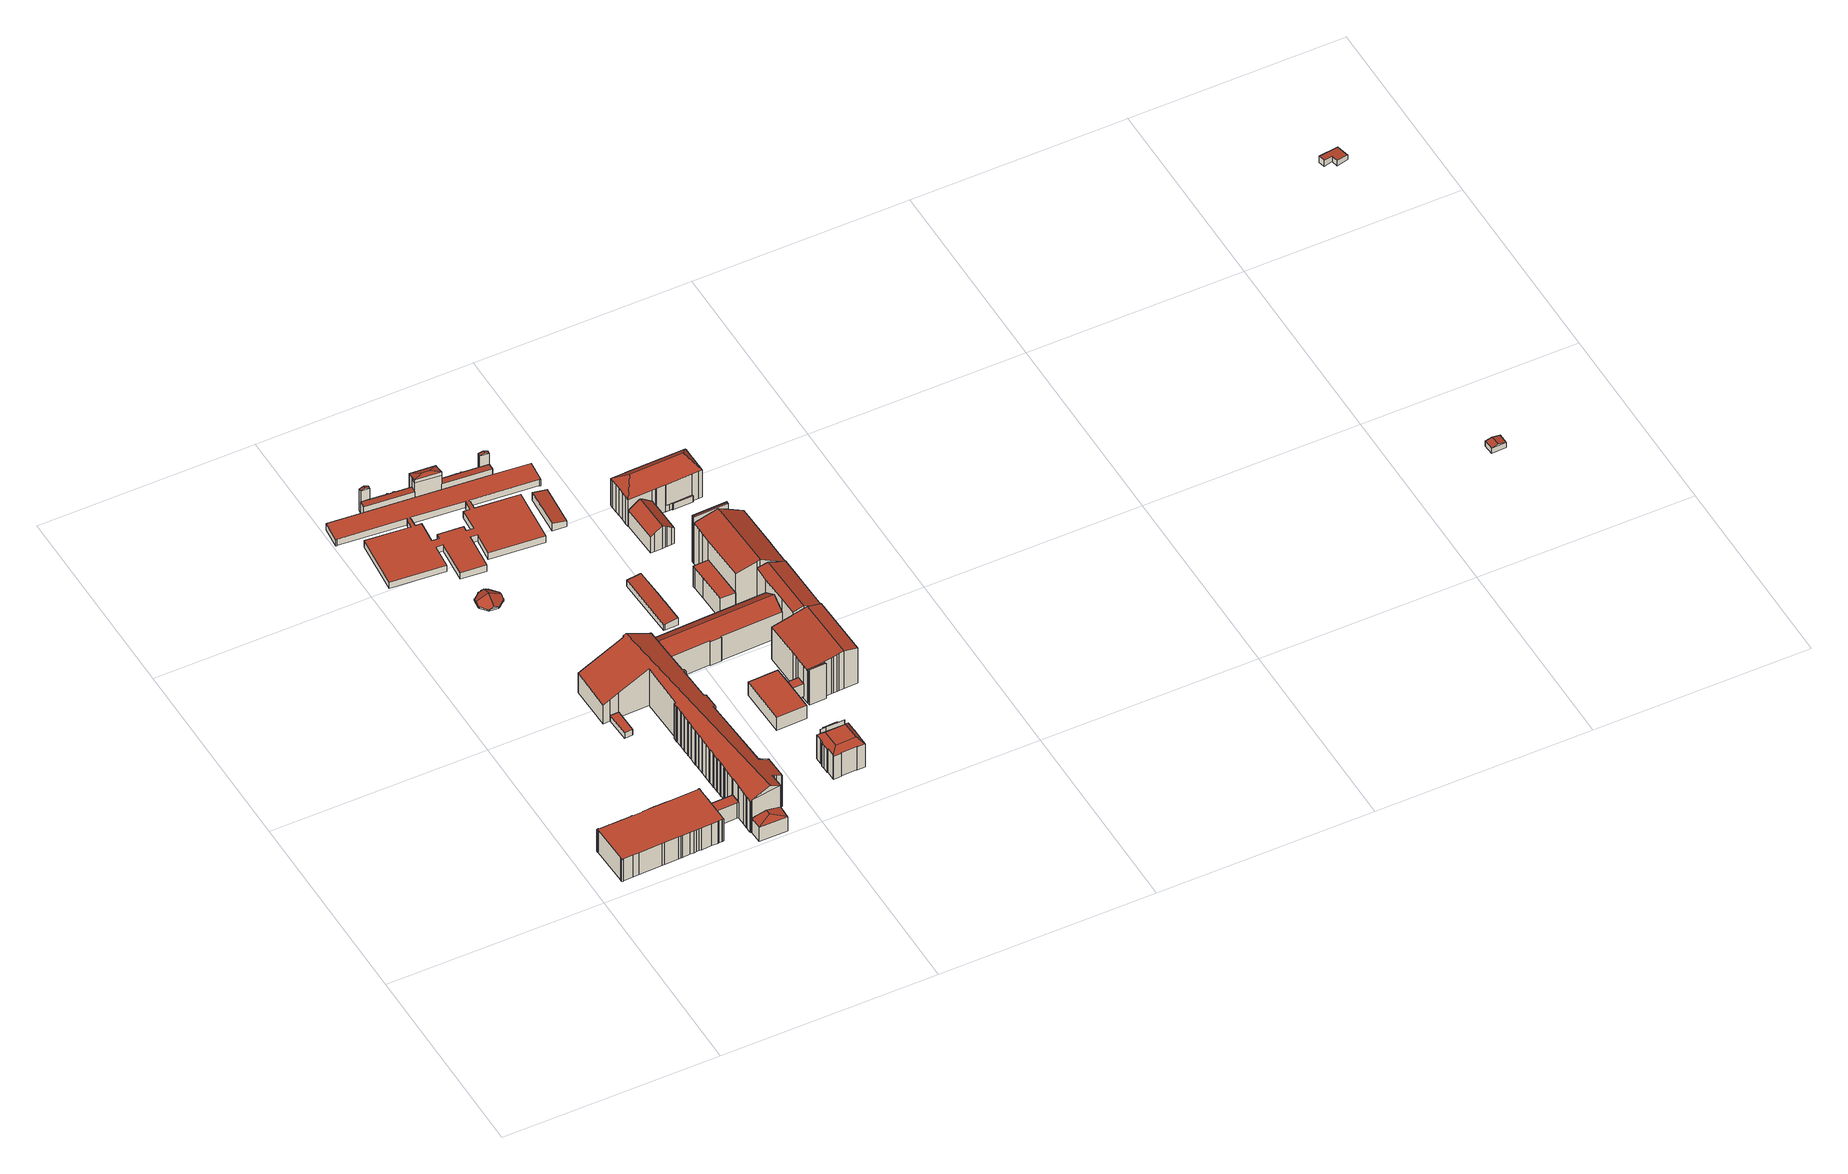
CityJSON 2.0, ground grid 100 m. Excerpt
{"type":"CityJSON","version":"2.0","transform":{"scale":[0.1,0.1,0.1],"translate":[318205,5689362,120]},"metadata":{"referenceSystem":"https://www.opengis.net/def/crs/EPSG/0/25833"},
"CityObjects":{
"building1":{"type":"Building","attributes":{"name":"Universität Leipzig","Dachtyp_tdc":"tdcPolyFlatRoof","Gemeindeschluessel":14713000,"Dachneigung":0,"QualitaetDacherkennung":76,"Geometrietyp2DReferenz":"3000","function":"31001_3023","roofType":"1000","measuredHeight":12.4},"geometry":[{"type":"MultiSurface","lod":"2","boundaries":[[[0,1,2,3]],[[1,4,5,2]],[[4,6,7,5]],[[6,8,9,7]],[[8,10,11,9]],[[10,12,13,11]],[[12,14,15,13]],[[14,16,17,15]],[[16,18,19,17]],[[18,20,21,19]],[[20,22,23,21]],[[22,24,25,23]],[[24,26,27,25]],[[26,28,29,27]],[[28,30,31,29]],[[30,32,33,31]],[[32,34,35,33]],[[34,36,37,35]],[[36,38,39,37]],[[38,40,41,39]],[[40,42,43,41]],[[42,44,45,43]],[[44,46,47,45]],[[46,48,49,47]],[[48,50,51,49]],[[50,52,53,51]],[[50,48,46,44,42,40,38,36,34,32,30,28,26,24,22,20,18,16,14,12,10,8,6,4,1,0,54,55,56,57,58,59,60,61,62,63,64,65,66,67,68,69,70,71,72,73,74,75,76,77,78,79,80,81,82,83,84,85,86,87,88,89,90,52]],[[53,91,92,93,94,95,96,97,98,99,100,101,102,103,104,105,106,107,108,109,110,111,112,113,114,115,116,117,118,119,120,121,122,123,124,125,126,127,3,2,5,7,9,11,13,15,17,19,21,23,25,27,29,31,33,35,37,39,41,43,45,47,49,51]],[[52,90,91,53]],[[90,89,92,91]],[[89,88,93,92]],[[88,87,94,93]],[[87,86,95,94]],[[86,85,96,95]],[[85,84,97,96]],[[84,83,98,97]],[[83,82,99,98]],[[82,81,100,99]],[[81,80,101,100]],[[80,79,102,101]],[[79,78,103,102]],[[78,77,104,103]],[[77,76,105,104]],[[76,75,106,105]],[[75,74,107,106]],[[74,73,108,107]],[[73,72,109,108]],[[72,71,110,109]],[[71,70,111,110]],[[70,69,112,111]],[[69,68,113,112]],[[68,67,114,113]],[[67,66,115,114]],[[66,65,116,115]],[[65,64,117,116]],[[64,63,118,117]],[[63,62,119,118]],[[62,61,120,119]],[[61,60,121,120]],[[60,59,122,121]],[[59,58,123,122]],[[58,57,124,123]],[[57,56,125,124]],[[56,55,126,125]],[[55,54,127,126]],[[54,0,3,127]]],"semantics":{"surfaces":[{"type":"WallSurface"},{"type":"RoofSurface"},{"type":"GroundSurface"}],"values":[0,0,0,0,0,0,0,0,0,0,0,0,0,0,0,0,0,0,0,0,0,0,0,0,0,0,1,2,0,0,0,0,0,0,0,0,0,0,0,0,0,0,0,0,0,0,0,0,0,0,0,0,0,0,0,0,0,0,0,0,0,0,0,0,0,0]}}]},
"building2":{"type":"Building","attributes":{"name":"Universität Leipzig","Dachtyp_tdc":"tdcPolyFlatRoof","Gemeindeschluessel":14713000,"Dachneigung":0,"QualitaetDacherkennung":66,"Geometrietyp2DReferenz":"3000","function":"31001_3023","roofType":"1000","measuredHeight":8.7},"geometry":[{"type":"MultiSurface","lod":"2","boundaries":[[[128,129,130,118]],[[129,131,132,130]],[[131,133,134,132]],[[133,135,136,134]],[[135,137,138,136]],[[137,139,140,138]],[[139,141,142,140]],[[141,143,144,142]],[[143,145,121,144]],[[145,146,120,121]],[[146,147,119,120]],[[147,128,118,119]],[[147,146,145,143,141,139,137,135,133,131,129,128]],[[118,130,132,134,136,138,140,142,144,121,120,119]]],"semantics":{"surfaces":[{"type":"WallSurface"},{"type":"RoofSurface"},{"type":"GroundSurface"}],"values":[0,0,0,0,0,0,0,0,0,0,0,0,1,2]}}]},
"building3":{"type":"Building","attributes":{"name":"Universität Leipzig","Dachtyp_tdc":"tdcPolyFlatRoof","Gemeindeschluessel":14713000,"Dachneigung":0,"QualitaetDacherkennung":92,"Geometrietyp2DReferenz":"3000","function":"31001_3023","roofType":"1000","measuredHeight":3.21},"geometry":[{"type":"MultiSurface","lod":"2","boundaries":[[[148,149,150,151]],[[149,152,153,150]],[[152,154,155,153]],[[154,148,151,155]],[[154,152,149,148]],[[151,150,153,155]]],"semantics":{"surfaces":[{"type":"WallSurface"},{"type":"RoofSurface"},{"type":"GroundSurface"}],"values":[0,0,0,0,1,2]}}]},
"building4":{"type":"Building","attributes":{"name":"Universität Leipzig","Dachtyp_tdc":"tdcFreeFormRoof","Gemeindeschluessel":14713000,"Dachneigung":11.07,"QualitaetDacherkennung":24,"Geometrietyp2DReferenz":"3000","function":"31001_3023","roofType":"5000","measuredHeight":9.26},"geometry":[{"type":"MultiSurface","lod":"2","boundaries":[[[156,157,158,159]],[[157,160,161,158]],[[160,162,163,161]],[[162,164,165,163]],[[164,156,159,165]],[[156,166,167,168]],[[167,166,164,169]],[[168,167,169,162,160,157]],[[157,156,168]],[[164,162,169]],[[156,164,166]],[[159,158,161,163,165]]],"semantics":{"surfaces":[{"type":"WallSurface"},{"type":"RoofSurface"},{"type":"GroundSurface"}],"values":[0,0,0,0,0,1,1,1,0,0,0,2]}}]},
"building5":{"type":"Building","attributes":{"name":"Universität Leipzig","Dachtyp_tdc":"tdcFreeFormRoof","Gemeindeschluessel":14713000,"Dachneigung":25.87,"QualitaetDacherkennung":12,"Geometrietyp2DReferenz":"3000","function":"31001_3023","roofType":"5000","measuredHeight":22.13},"geometry":[{"type":"MultiSurface","lod":"2","boundaries":[[[170,171,172,173]],[[171,174,175,172]],[[174,176,177,175]],[[176,178,179,177]],[[178,180,181,179]],[[180,182,183,181]],[[182,184,185,183]],[[184,186,187,185]],[[186,188,189,187]],[[188,190,191,189]],[[190,192,193,191]],[[192,194,195,193]],[[194,196,197,195]],[[196,198,199,197]],[[198,200,201,199]],[[200,202,203,201]],[[202,204,205,203]],[[204,206,207,205]],[[206,208,209,207]],[[208,210,211,209]],[[210,212,213,211]],[[212,214,215,213]],[[214,216,217,215]],[[216,218,219,217]],[[218,220,221,219]],[[220,222,223,221]],[[222,224,225,223]],[[224,226,227,225]],[[226,228,229,227]],[[228,230,231,229]],[[230,232,233,231]],[[232,234,235,233]],[[234,236,237,235]],[[236,238,239,237]],[[238,240,241,239]],[[240,242,243,241]],[[242,244,245,243]],[[244,246,247,245]],[[246,248,249,247]],[[248,250,251,249]],[[250,252,253,251]],[[252,254,255,253]],[[254,256,257,255]],[[256,258,259,257]],[[258,260,261,259]],[[260,262,263,261]],[[262,264,265,263]],[[264,266,267,265]],[[266,268,269,267]],[[268,270,271,269]],[[270,272,273,271]],[[272,274,275,273]],[[274,276,277,275]],[[276,278,153,277]],[[278,279,150,153]],[[279,280,281,150]],[[280,282,283,281]],[[282,284,285,283]],[[284,286,287,285]],[[286,288,289,287]],[[288,290,291,289]],[[290,292,293,291]],[[292,294,295,293]],[[294,296,297,295]],[[296,298,299,297]],[[298,300,301,299]],[[300,302,303,301]],[[302,304,305,303]],[[304,306,307,305]],[[306,308,309,307]],[[308,310,311,309]],[[310,312,313,311]],[[312,314,315,313]],[[314,316,317,315]],[[316,318,319,317]],[[318,320,321,319]],[[320,322,323,321]],[[322,324,325,323]],[[324,326,327,325]],[[326,328,329,327]],[[328,330,331,329]],[[330,332,333,331]],[[332,334,335,333]],[[334,336,337,335]],[[336,338,339,337]],[[338,340,341,339]],[[340,342,343,341]],[[342,344,345,343]],[[344,346,347,345]],[[346,348,349,347]],[[348,350,351,349]],[[350,352,353,351]],[[352,354,355,353]],[[354,170,173,355]],[[326,324,322,320,318,316,314,312,310,308,306,304,302,300,298,296,294,292,290,288,356,357,348,346,344,342,340,338,336,334,332,330,328]],[[170,354,352,350,357,356,286,284,282,280,279,278,276,274,272,270,268,266,264,262,260,258,256,254,252,250,248,246,244,242,240,238,236,234,232,230,228,226,224,222,220,218,216,214,212,210,208,206,204,202,200,198,196,194,192,190,188,186,184,182,180,178,176,174,171]],[[288,286,356]],[[350,348,357]],[[173,172,175,177,179,181,183,185,187,189,191,193,195,197,199,201,203,205,207,209,211,213,215,217,219,221,223,225,227,229,231,233,235,237,239,241,243,245,247,249,251,253,255,257,259,261,263,265,267,269,271,273,275,277,153,150,281,283,285,287,289,291,293,295,297,299,301,303,305,307,309,311,313,315,317,319,321,323,325,327,329,331,333,335,337,339,341,343,345,347,349,351,353,355]]],"semantics":{"surfaces":[{"type":"WallSurface"},{"type":"RoofSurface"},{"type":"GroundSurface"}],"values":[0,0,0,0,0,0,0,0,0,0,0,0,0,0,0,0,0,0,0,0,0,0,0,0,0,0,0,0,0,0,0,0,0,0,0,0,0,0,0,0,0,0,0,0,0,0,0,0,0,0,0,0,0,0,0,0,0,0,0,0,0,0,0,0,0,0,0,0,0,0,0,0,0,0,0,0,0,0,0,0,0,0,0,0,0,0,0,0,0,0,0,0,0,0,1,1,0,0,2]}}]},
"building6":{"type":"Building","attributes":{"Dachtyp_tdc":"tdcFreeFormRoof","Gemeindeschluessel":14713000,"Dachneigung":34.67,"QualitaetDacherkennung":31,"Geometrietyp2DReferenz":"3000","function":"31001_9998","roofType":"5000","measuredHeight":4.37},"geometry":[{"type":"MultiSurface","lod":"2","boundaries":[[[358,359,360,361]],[[359,362,363,360]],[[362,364,365,363]],[[364,366,367,365]],[[366,368,369,367]],[[368,370,371,369]],[[370,372,373,371]],[[372,374,375,373]],[[374,376,377,375]],[[376,378,379,377]],[[378,380,381,379]],[[380,382,383,381]],[[382,384,385,383]],[[384,386,387,385]],[[386,388,389,387]],[[388,390,391,389]],[[390,392,393,391]],[[392,394,395,393]],[[394,396,397,395]],[[396,398,399,397]],[[398,400,401,399]],[[400,402,403,401]],[[402,404,405,403]],[[404,406,407,405]],[[406,408,409,407]],[[408,410,411,409]],[[410,412,413,411]],[[412,414,415,413]],[[414,416,417,415]],[[416,418,419,417]],[[418,420,421,419]],[[420,422,423,421]],[[422,424,425,423]],[[424,426,427,425]],[[426,428,429,427]],[[428,430,431,429]],[[430,432,433,431]],[[432,434,435,433]],[[434,436,437,435]],[[436,358,361,437]],[[430,428,426,424,422,438,439,440,436,434,432]],[[368,366,364,362,359,358,440,439,441,372,370]],[[439,442,396,394,392,390,388,386,384,382,380,378,376,374,441]],[[420,418,416,414,412,410,408,406,404,402,400,398,442,439,438]],[[374,372,441]],[[398,396,442]],[[422,420,438]],[[358,436,440]],[[361,360,363,365,367,369,371,373,375,377,379,381,383,385,387,389,391,393,395,397,399,401,403,405,407,409,411,413,415,417,419,421,423,425,427,429,431,433,435,437]]],"semantics":{"surfaces":[{"type":"WallSurface"},{"type":"RoofSurface"},{"type":"GroundSurface"}],"values":[0,0,0,0,0,0,0,0,0,0,0,0,0,0,0,0,0,0,0,0,0,0,0,0,0,0,0,0,0,0,0,0,0,0,0,0,0,0,0,0,1,1,1,1,0,0,0,0,2]}}]},
"building7":{"type":"Building","attributes":{"name":"Botanischer Garten","Dachtyp_tdc":"tdcFreeFormRoof","Gemeindeschluessel":14713000,"Dachneigung":0,"QualitaetDacherkennung":0,"Geometrietyp2DReferenz":"3000","BezugspunktDach":"2000","function":"31001_2740","measuredHeight":3.49},"geometry":[{"type":"MultiSurface","lod":"2","boundaries":[[[443,444,445,446,447,448,449,450,451,452,453,454,455,456,457,458,459,460,461,462,463,464,465,466,467,468,469,470,471,472],[473,474,475,476,477,478,479,480,481,482,483,484,485,486,487,488]],[[472,471,489,490]],[[471,470,491,489]],[[470,469,492,491]],[[469,468,493,492]],[[473,488,494,495]],[[488,487,496,494]],[[487,486,497,496]],[[486,485,498,497]],[[485,484,499,498]],[[484,483,500,499]],[[483,482,501,500]],[[482,481,502,501]],[[481,480,503,502]],[[480,479,504,503]],[[479,478,505,504]],[[478,477,506,505]],[[477,476,507,506]],[[476,475,508,507]],[[475,474,509,508]],[[474,473,495,509]],[[468,467,510,493]],[[467,466,511,510]],[[466,465,512,511]],[[465,464,513,512]],[[464,463,514,513]],[[463,462,515,514]],[[462,461,516,515]],[[461,460,517,516]],[[460,459,518,517]],[[459,458,519,518]],[[458,457,520,519]],[[457,456,521,520]],[[456,455,522,521]],[[455,454,523,522]],[[454,453,524,523]],[[453,452,525,524]],[[452,451,526,525]],[[451,450,527,526]],[[450,449,528,527]],[[449,448,529,528]],[[448,447,530,529]],[[447,446,531,530]],[[446,445,532,531]],[[445,444,533,532]],[[444,443,534,533]],[[443,472,490,534]],[[490,489,491,492,493,510,511,512,513,514,515,516,517,518,519,520,521,522,523,524,525,526,527,528,529,530,531,532,533,534],[495,494,496,497,498,499,500,501,502,503,504,505,506,507,508,509]]],"semantics":{"surfaces":[{"type":"RoofSurface"},{"type":"WallSurface"},{"type":"GroundSurface"}],"values":[0,1,1,1,1,1,1,1,1,1,1,1,1,1,1,1,1,1,1,1,1,1,1,1,1,1,1,1,1,1,1,1,1,1,1,1,1,1,1,1,1,1,1,1,1,1,1,2]}}]},
"building8":{"type":"Building","attributes":{"name":"Botanischer Garten","Gemeindeschluessel":14713000,"Geometrietyp2DReferenz":"3000","function":"31001_3262","roofType":"9999"},"children":["building8-1","building8-2","building8-3","building8-4","building8-5"]},
"building8-1":{"type":"BuildingPart","attributes":{"Dachtyp_tdc":"tdcGableRoof","Dachneigung":20.42,"QualitaetDacherkennung":41,"Geometrietyp2DReferenz":"3000","roofType":"3100","measuredHeight":13.09},"parents":["building8"],"geometry":[{"type":"MultiSurface","lod":"2","boundaries":[[[535,536,537,538,539]],[[536,540,541,537]],[[540,542,543,544,541]],[[540,536,545]],[[535,542,546]],[[536,535,546,545]],[[542,540,545,546]],[[538,537,541,544]],[[535,539,543,542]],[[539,538,544,543]]],"semantics":{"surfaces":[{"type":"WallSurface"},{"type":"RoofSurface"},{"type":"GroundSurface"},{"type":"ClosureSurface"}],"values":[0,0,0,0,0,1,1,2,0,3]}}]},
"building8-2":{"type":"BuildingPart","attributes":{"Dachtyp_tdc":"tdcPolyFlatRoof","Dachneigung":7.02,"QualitaetDacherkennung":54,"Geometrietyp2DReferenz":"3000","roofType":"2100","measuredHeight":6.62},"parents":["building8"],"geometry":[{"type":"MultiSurface","lod":"2","boundaries":[[[547,548,549,550]],[[548,551,552,549]],[[551,553,554,552]],[[553,555,556,554]],[[555,557,558,556]],[[557,539,538,558]],[[543,559,534,544]],[[559,560,561,534]],[[562,563,564,565]],[[563,566,567,564]],[[566,547,550,567]],[[566,563,562,560,559,543,539,557,555,553,551,548,547]],[[550,549,552,554,556,558,538,544,534,561,565,564,567]],[[543,544,538,539]],[[562,565,561,560]]],"semantics":{"surfaces":[{"type":"WallSurface"},{"type":"RoofSurface"},{"type":"GroundSurface"},{"type":"ClosureSurface"}],"values":[0,0,0,0,0,0,0,0,0,0,0,1,2,3,3]}}]},
"building8-3":{"type":"BuildingPart","attributes":{"Dachtyp_tdc":"tdcPolyFlatRoof","Dachneigung":3.06,"QualitaetDacherkennung":49,"Geometrietyp2DReferenz":"3000","roofType":"2100","measuredHeight":6.46},"parents":["building8"],"geometry":[{"type":"MultiSurface","lod":"2","boundaries":[[[568,569,570,571]],[[569,572,573,570]],[[572,574,575,573]],[[574,576,577,575]],[[576,578,579,577]],[[578,580,581,579]],[[580,582,583,581]],[[582,584,585,583]],[[584,586,587,585]],[[588,589,533,590]],[[589,591,592,533]],[[591,589,588,586,584,582,580,578,576,574,572,569,568]],[[571,570,573,575,577,579,581,583,585,587,590,533,592]],[[590,587,586,588]],[[571,592,591,568]]],"semantics":{"surfaces":[{"type":"WallSurface"},{"type":"RoofSurface"},{"type":"GroundSurface"},{"type":"ClosureSurface"}],"values":[0,0,0,0,0,0,0,0,0,0,0,1,2,3,3]}}]},
"building8-4":{"type":"BuildingPart","attributes":{"Dachtyp_tdc":"tdcGableRoof","Dachneigung":22.25,"QualitaetDacherkennung":39,"Geometrietyp2DReferenz":"3000","roofType":"3100","measuredHeight":13.2},"parents":["building8"],"geometry":[{"type":"MultiSurface","lod":"2","boundaries":[[[593,594,595,592,591]],[[594,596,597,595]],[[596,598,568,571,597]],[[596,594,599]],[[593,598,600]],[[594,593,600,599]],[[598,596,599,600]],[[592,595,597,571]],[[593,591,568,598]],[[591,592,571,568]]],"semantics":{"surfaces":[{"type":"WallSurface"},{"type":"RoofSurface"},{"type":"GroundSurface"},{"type":"ClosureSurface"}],"values":[0,0,0,0,0,1,1,2,0,3]}}]},
"building8-5":{"type":"BuildingPart","attributes":{"Dachtyp_tdc":"tdcHipRoof","Dachneigung":29.03,"QualitaetDacherkennung":39,"Geometrietyp2DReferenz":"3000","roofType":"3200","measuredHeight":13.75},"parents":["building8"],"geometry":[{"type":"MultiSurface","lod":"2","boundaries":[[[601,602,562,565,603]],[[604,605,588,590,561,560]],[[606,607,608,587,586]],[[607,601,603,608]],[[609,610,601,611]],[[607,612,613,614]],[[601,607,614,611]],[[613,609,611,614]],[[604,609,613,605]],[[605,613,612,606]],[[606,612,607]],[[602,610,609,604]],[[601,610,602]],[[603,565,561,590,587,608]],[[560,562,602,604]],[[560,561,565,562]],[[586,588,605,606]],[[586,587,590,588]]],"semantics":{"surfaces":[{"type":"WallSurface"},{"type":"RoofSurface"},{"type":"GroundSurface"},{"type":"ClosureSurface"}],"values":[0,0,0,0,1,1,1,1,0,0,0,0,0,2,0,3,0,3]}}]},
"building9":{"type":"Building","attributes":{"Gemeindeschluessel":14713000,"Geometrietyp2DReferenz":"3000","function":"31001_9998","roofType":"9999"},"children":["building9-1","building9-2"]},
"building9-1":{"type":"BuildingPart","attributes":{"Dachtyp_tdc":"tdcCutTentRoof","Dachneigung":0.03,"QualitaetDacherkennung":79,"Geometrietyp2DReferenz":"3000","roofType":"9999","measuredHeight":15.86},"parents":["building9"],"geometry":[{"type":"MultiSurface","lod":"2","boundaries":[[[615,616,617,618]],[[616,619,620,617]],[[619,621,622,620]],[[621,623,624,622]],[[623,625,626,624]],[[625,627,628,626]],[[627,629,630,628]],[[629,631,632,630]],[[631,633,634,632]],[[633,635,636,634]],[[635,637,638,636]],[[637,639,640,638]],[[639,641,642,640]],[[641,643,644,642]],[[643,645,646,644]],[[645,647,648,646]],[[647,649,650,648]],[[649,651,652,650]],[[651,653,654,652]],[[653,655,656,654]],[[655,657,658,656]],[[657,659,660,658]],[[627,625,623,621,619,616,661,662]],[[639,637,635,633,631,629,627,662,663]],[[655,653,651,649,647,645,643,641,639,663,664]],[[616,615,665,659,657,655,664,661]],[[664,663,662,661]],[[666,618,617,620,622,624,626,628,630,632,634,636,638,640,642,644,646,648,650,652,654,656,658,660]],[[615,618,666,665]],[[665,666,660,659]]],"semantics":{"surfaces":[{"type":"WallSurface"},{"type":"RoofSurface"},{"type":"GroundSurface"},{"type":"ClosureSurface"}],"values":[0,0,0,0,0,0,0,0,0,0,0,0,0,0,0,0,0,0,0,0,0,0,1,1,1,1,1,2,3,3]}}]},
"building9-2":{"type":"BuildingPart","attributes":{"Dachtyp_tdc":"tdcPolyFlatRoof","Dachneigung":41.74,"QualitaetDacherkennung":45,"Geometrietyp2DReferenz":"3000","roofType":"2100","measuredHeight":15.8},"parents":["building9"],"geometry":[{"type":"MultiSurface","lod":"2","boundaries":[[[667,668,669,658]],[[668,670,671,669]],[[670,672,673,671]],[[672,674,675,673]],[[674,676,677,675]],[[676,678,679,677]],[[678,680,615,618,679]],[[681,667,658,660,659]],[[681,682,680,678,676,674,672,670,668,667]],[[658,669,671,673,675,677,679,618,666,660]],[[665,615,680,682]],[[665,666,618,615]],[[681,659,665,682]],[[659,660,666,665]]],"semantics":{"surfaces":[{"type":"WallSurface"},{"type":"RoofSurface"},{"type":"GroundSurface"},{"type":"ClosureSurface"}],"values":[0,0,0,0,0,0,0,0,1,2,0,3,0,3]}}]},
"building10":{"type":"Building","attributes":{"name":"Universität Leipzig","Dachtyp_tdc":"tdcPolyFlatRoof","Gemeindeschluessel":14713000,"Dachneigung":0,"QualitaetDacherkennung":86,"Geometrietyp2DReferenz":"3000","function":"31001_3023","roofType":"1000","measuredHeight":7.65},"geometry":[{"type":"MultiSurface","lod":"2","boundaries":[[[683,684,685,686]],[[684,687,688,685]],[[687,689,690,688]],[[689,691,692,690]],[[691,693,694,692]],[[693,683,686,694]],[[693,691,689,687,684,683]],[[686,685,688,690,692,694]]],"semantics":{"surfaces":[{"type":"WallSurface"},{"type":"RoofSurface"},{"type":"GroundSurface"}],"values":[0,0,0,0,0,0,1,2]}}]},
"building11":{"type":"Building","attributes":{"name":"Universität Leipzig","Dachtyp_tdc":"tdcPolyFlatRoof","Gemeindeschluessel":14713000,"Dachneigung":5.86,"QualitaetDacherkennung":80,"Geometrietyp2DReferenz":"3000","function":"31001_3023","roofType":"2100","measuredHeight":3.83},"geometry":[{"type":"MultiSurface","lod":"2","boundaries":[[[695,696,697,698]],[[696,699,700,697]],[[699,701,702,700]],[[701,703,704,702]],[[703,705,706,704]],[[705,707,708,706]],[[707,709,710,708]],[[709,711,712,710]],[[711,713,714,712]],[[713,715,716,714]],[[715,717,718,716]],[[717,719,720,718]],[[719,695,698,720]],[[719,717,715,713,711,709,707,705,703,701,699,696,695]],[[698,697,700,702,704,706,708,710,712,714,716,718,720]]],"semantics":{"surfaces":[{"type":"WallSurface"},{"type":"RoofSurface"},{"type":"GroundSurface"}],"values":[0,0,0,0,0,0,0,0,0,0,0,0,0,1,2]}}]},
"building12":{"type":"Building","attributes":{"name":"Universität Leipzig","Dachtyp_tdc":"tdcFreeFormRoof","Gemeindeschluessel":14713000,"Dachneigung":34.54,"QualitaetDacherkennung":92,"Geometrietyp2DReferenz":"3000","function":"31001_3023","roofType":"5000","measuredHeight":17.91},"geometry":[{"type":"MultiSurface","lod":"2","boundaries":[[[721,722,723,724]],[[722,725,726,723]],[[725,727,728,726]],[[727,729,730,728]],[[729,731,295,730]],[[731,732,293,295]],[[732,733,734,293]],[[733,721,724,734]],[[735,736,733,732]],[[722,721,736,735,731,729,727,725]],[[732,731,735]],[[721,733,736]],[[724,723,726,728,730,295,293,734]]],"semantics":{"surfaces":[{"type":"WallSurface"},{"type":"RoofSurface"},{"type":"GroundSurface"}],"values":[0,0,0,0,0,0,0,0,1,1,0,0,2]}}]},
"building13":{"type":"Building","attributes":{"name":"Universität Leipzig","Dachtyp_tdc":"tdcPolyFlatRoof","Gemeindeschluessel":14713000,"Dachneigung":0,"QualitaetDacherkennung":91,"Geometrietyp2DReferenz":"3000","function":"31001_3023","roofType":"1000","measuredHeight":7.09},"geometry":[{"type":"MultiSurface","lod":"2","boundaries":[[[737,738,739,740]],[[738,741,742,739]],[[741,743,744,742]],[[743,737,740,744]],[[743,741,738,737]],[[740,739,742,744]]],"semantics":{"surfaces":[{"type":"WallSurface"},{"type":"RoofSurface"},{"type":"GroundSurface"}],"values":[0,0,0,0,1,2]}}]},
"building14":{"type":"Building","attributes":{"name":"Botanischer Garten","Dachtyp_tdc":"tdcPolyFlatRoof","Gemeindeschluessel":14713000,"Dachneigung":7.88,"QualitaetDacherkennung":72,"Geometrietyp2DReferenz":"3000","function":"31001_3262","roofType":"2100","measuredHeight":4.2},"geometry":[{"type":"MultiSurface","lod":"2","boundaries":[[[745,746,747,748]],[[746,749,750,747]],[[749,751,752,750]],[[751,745,748,752]],[[751,749,746,745]],[[748,747,750,752]]],"semantics":{"surfaces":[{"type":"WallSurface"},{"type":"RoofSurface"},{"type":"GroundSurface"}],"values":[0,0,0,0,1,2]}}]},
"building15":{"type":"Building","attributes":{"name":"Universität Leipzig","Dachtyp_tdc":"tdcPolyFlatRoof","Gemeindeschluessel":14713000,"Dachneigung":0,"QualitaetDacherkennung":93,"Geometrietyp2DReferenz":"3000","function":"31001_3023","roofType":"1000","measuredHeight":11.56},"geometry":[{"type":"MultiSurface","lod":"2","boundaries":[[[753,754,755,756]],[[754,757,758,755]],[[757,759,760,758]],[[759,761,762,760]],[[761,763,764,762]],[[763,765,766,764]],[[765,753,756,766]],[[765,763,761,759,757,754,753]],[[756,755,758,760,762,764,766]]],"semantics":{"surfaces":[{"type":"WallSurface"},{"type":"RoofSurface"},{"type":"GroundSurface"}],"values":[0,0,0,0,0,0,0,1,2]}}]},
"building16":{"type":"Building","attributes":{"name":"Universität Leipzig","Gemeindeschluessel":14713000,"Geometrietyp2DReferenz":"3000","function":"31001_3023","roofType":"9999"},"children":["building16-1","building16-2","building16-3","building16-4","building16-5"]},
"building16-1":{"type":"BuildingPart","attributes":{"Dachtyp_tdc":"tdcGableRoof","Dachneigung":10.22,"QualitaetDacherkennung":13,"Geometrietyp2DReferenz":"3000","roofType":"3100","measuredHeight":21.31},"parents":["building16"],"geometry":[{"type":"MultiSurface","lod":"2","boundaries":[[[767,768,769,770]],[[768,771,772,773,769]],[[774,775,776,777]],[[775,778,779,776]],[[778,780,781,779]],[[780,782,783,781]],[[782,784,785,783]],[[784,786,787,785]],[[788,789,790,791,792]],[[789,793,794,790]],[[793,795,796,794]],[[795,797,798,796]],[[797,767,770,798]],[[793,789,788,799,800]],[[800,801,786,784,782,780,778,775,774,802,771,768,767,797,795,793]],[[770,769,773,777,776,779,781,783,785,787,803,804,791,790,794,796,798]],[[802,772,771]],[[774,777,773,772,802]],[[803,787,786,801]],[[804,803,801,800]],[[788,792,799]],[[804,800,799,792,791]]],"semantics":{"surfaces":[{"type":"WallSurface"},{"type":"RoofSurface"},{"type":"GroundSurface"},{"type":"ClosureSurface"}],"values":[0,0,0,0,0,0,0,0,0,0,0,0,0,1,1,2,0,3,3,3,0,3]}}]},
"building16-2":{"type":"BuildingPart","attributes":{"Dachtyp_tdc":"tdcGableRoof","Dachneigung":30.28,"QualitaetDacherkennung":13,"Geometrietyp2DReferenz":"3000","roofType":"3100","measuredHeight":25.55},"parents":["building16"],"geometry":[{"type":"MultiSurface","lod":"2","boundaries":[[[805,806,807,808]],[[806,809,810,807]],[[811,812,813,814,815]],[[812,816,817,813]],[[816,818,819,817]],[[818,820,821,819]],[[820,822,823,821]],[[824,825,826,827]],[[825,805,808,826]],[[828,822,820,818,816,812,811,829]],[[829,830,809,806,805,825,824,828]],[[808,807,810,831,832,814,813,817,819,821,823,833,827,826]],[[834,835,830,829]],[[832,831,835,834]],[[831,810,809,830,835]],[[811,815,834,829]],[[832,834,815,814]],[[833,823,822,828]],[[833,828,824,827]]],"semantics":{"surfaces":[{"type":"WallSurface"},{"type":"RoofSurface"},{"type":"GroundSurface"},{"type":"ClosureSurface"}],"values":[0,0,0,0,0,0,0,0,0,1,1,2,0,3,3,0,3,3,3]}}]},
"building16-3":{"type":"BuildingPart","attributes":{"Dachtyp_tdc":"tdcGableRoof","Dachneigung":22.69,"QualitaetDacherkennung":20,"Geometrietyp2DReferenz":"3000","roofType":"3100","measuredHeight":22.48},"parents":["building16"],"geometry":[{"type":"MultiSurface","lod":"2","boundaries":[[[836,837,838,787,786]],[[837,839,840,838]],[[839,815,814,840]],[[841,792,791,810,809]],[[835,834,815,839,837,836,842]],[[842,799,792,841,830,835]],[[803,787,838,840,814,832,831,810,791,804]],[[836,786,801,842]],[[786,787,803,801]],[[831,832,834,835]],[[832,814,815,834]],[[841,809,830]],[[831,835,830,809,810]],[[801,800,799,842]],[[803,804,800,801]],[[804,791,792,799,800]]],"semantics":{"surfaces":[{"type":"WallSurface"},{"type":"RoofSurface"},{"type":"GroundSurface"},{"type":"ClosureSurface"}],"values":[0,0,0,0,1,1,2,0,3,3,3,0,3,0,3,3]}}]},
"building16-4":{"type":"BuildingPart","attributes":{"Dachtyp_tdc":"tdcFreeFormRoof","Dachneigung":16.45,"QualitaetDacherkennung":28,"Geometrietyp2DReferenz":"3000","roofType":"5000","measuredHeight":26.32},"parents":["building16"],"geometry":[{"type":"MultiSurface","lod":"2","boundaries":[[[843,844,845,846]],[[844,847,848,845]],[[847,849,824,827,848]],[[850,823,822]],[[850,843,846,823]],[[849,847,851]],[[847,844,843,852,851]],[[843,850,852]],[[850,849,851,852]],[[846,845,848,827,833,823]],[[822,828,824,849,850]],[[822,823,833,828]],[[833,827,824,828]]],"semantics":{"surfaces":[{"type":"WallSurface"},{"type":"RoofSurface"},{"type":"GroundSurface"},{"type":"ClosureSurface"}],"values":[0,0,0,0,0,1,1,1,1,2,0,3,3]}}]},
"building16-5":{"type":"BuildingPart","attributes":{"Dachtyp_tdc":"tdcPolyFlatRoof","Dachneigung":23.47,"QualitaetDacherkennung":82,"Geometrietyp2DReferenz":"3000","roofType":"2100","measuredHeight":19.78},"parents":["building16"],"geometry":[{"type":"MultiSurface","lod":"2","boundaries":[[[853,854,855,856]],[[854,857,774,777,855]],[[772,853,856,773]],[[772,802,857,854,853]],[[856,855,777,773]],[[802,774,857]],[[773,777,774,802,772]]],"semantics":{"surfaces":[{"type":"WallSurface"},{"type":"RoofSurface"},{"type":"GroundSurface"},{"type":"ClosureSurface"}],"values":[0,0,0,1,2,0,3]}}]},
"building17":{"type":"Building","attributes":{"name":"Universität Leipzig","Dachtyp_tdc":"tdcGableRoof","Gemeindeschluessel":14713000,"Dachneigung":36.87,"QualitaetDacherkennung":88,"Geometrietyp2DReferenz":"3000","function":"31001_3023","roofType":"3100","measuredHeight":12.74},"geometry":[{"type":"MultiSurface","lod":"2","boundaries":[[[858,859,860,861]],[[859,862,863,860]],[[862,864,865,863]],[[864,866,867,865]],[[866,868,869,867]],[[868,870,871,869]],[[870,872,873,871]],[[872,874,875,873]],[[874,876,877,875]],[[876,878,879,877]],[[878,880,881,879]],[[880,858,861,881]],[[876,874,872,870,868,866,864,862,859]],[[859,858,880,878,876]],[[861,860,863,865,867,869,871,873,875,877,879,881]]],"semantics":{"surfaces":[{"type":"WallSurface"},{"type":"RoofSurface"},{"type":"GroundSurface"}],"values":[0,0,0,0,0,0,0,0,0,0,0,0,1,1,2]}}]},
"building18":{"type":"Building","attributes":{"name":"Universität Leipzig","Gemeindeschluessel":14713000,"Geometrietyp2DReferenz":"3000","function":"31001_3023","roofType":"9999"},"children":["building18-1","building18-2","building18-3"]},
"building18-1":{"type":"BuildingPart","attributes":{"Dachtyp_tdc":"tdcPolyFlatRoof","Dachneigung":0,"QualitaetDacherkennung":0,"Geometrietyp2DReferenz":"3000","roofType":"9999","measuredHeight":3},"parents":["building18"],"geometry":[{"type":"MultiSurface","lod":"2","boundaries":[[[882,883,884,885,886,887,888,889,890,891,892,893,894,895]],[[895,894,896,897]],[[894,893,898,896]],[[893,892,899,898]],[[892,891,900,899]],[[891,890,901,900]],[[890,889,902,901]],[[889,888,903,902]],[[888,887,904,903]],[[887,886,905,904]],[[886,885,906,905]],[[885,884,907,906]],[[884,883,908,907]],[[882,895,897,909]],[[897,896,898,899,900,901,902,903,904,905,906,907,908,909]],[[909,908,883,882]]],"semantics":{"surfaces":[{"type":"RoofSurface"},{"type":"WallSurface"},{"type":"GroundSurface"},{"type":"ClosureSurface"}],"values":[0,1,1,1,1,1,1,1,1,1,1,1,1,1,2,3]}}]},
"building18-2":{"type":"BuildingPart","attributes":{"Dachtyp_tdc":"tdcPolyFlatRoof","Dachneigung":0,"QualitaetDacherkennung":0,"Geometrietyp2DReferenz":"3000","roofType":"9999","measuredHeight":3.4},"parents":["building18"],"geometry":[{"type":"MultiSurface","lod":"2","boundaries":[[[910,911,912,913,914,915,916,917]],[[917,916,918,919]],[[916,915,920,918]],[[915,914,921,920]],[[914,913,922,921]],[[913,912,923,922]],[[912,911,924,923]],[[911,910,925,924]],[[918,920,921,922,923,924,925,919]],[[919,925,910,917]]],"semantics":{"surfaces":[{"type":"RoofSurface"},{"type":"WallSurface"},{"type":"GroundSurface"},{"type":"ClosureSurface"}],"values":[0,1,1,1,1,1,1,1,2,3]}}]},
"building18-3":{"type":"BuildingPart","attributes":{"Dachtyp_tdc":"tdcHipRoof","Dachneigung":38.79,"QualitaetDacherkennung":64,"Geometrietyp2DReferenz":"3000","roofType":"3200","measuredHeight":21.02},"parents":["building18"],"geometry":[{"type":"MultiSurface","lod":"2","boundaries":[[[926,927,924,925,910]],[[927,928,929,924]],[[928,930,931,929]],[[930,932,933,931]],[[932,934,935,933]],[[934,936,937,935]],[[936,938,939,937]],[[938,940,941,939]],[[940,942,943,941]],[[942,944,945,943]],[[944,946,947,945]],[[946,948,949,947]],[[948,950,951,949]],[[950,952,953,951]],[[952,954,955,953]],[[954,956,882,909,955]],[[957,958,959,908,883]],[[958,960,961,959]],[[960,962,963,961]],[[962,964,965,963]],[[964,966,967,965]],[[966,968,969,967]],[[968,970,971,969]],[[970,972,973,971]],[[972,974,975,973]],[[974,976,919,975]],[[976,917,919]],[[972,970,968,966,964,962,960,958,957,977]],[[948,946,944,942,940,938,936,934,978]],[[957,956,954,952,950,948,978,977]],[[934,932,930,928,927,926,976,974,972,977,978]],[[925,924,929,931,933,935,937,939,941,943,945,947,949,951,953,955,909,908,959,961,963,965,967,969,971,973,975,919]],[[926,910,917,976]],[[910,925,919,917]],[[883,882,956,957]],[[883,908,909,882]]],"semantics":{"surfaces":[{"type":"WallSurface"},{"type":"RoofSurface"},{"type":"GroundSurface"},{"type":"ClosureSurface"}],"values":[0,0,0,0,0,0,0,0,0,0,0,0,0,0,0,0,0,0,0,0,0,0,0,0,0,0,0,1,1,1,1,2,0,3,0,3]}}]},
"building19":{"type":"Building","attributes":{"Dachtyp_tdc":"tdcGableRoof","Gemeindeschluessel":14713000,"Dachneigung":15.02,"QualitaetDacherkennung":59,"Geometrietyp2DReferenz":"3000","function":"31001_9998","roofType":"3100","measuredHeight":3.61},"geometry":[{"type":"MultiSurface","lod":"2","boundaries":[[[979,980,981,982]],[[980,983,984,981]],[[983,985,986,984]],[[985,979,982,986]],[[983,980,987]],[[979,985,988]],[[980,979,988,987]],[[985,983,987,988]],[[982,981,984,986]]],"semantics":{"surfaces":[{"type":"WallSurface"},{"type":"RoofSurface"},{"type":"GroundSurface"}],"values":[0,0,0,0,0,0,1,1,2]}}]},
"building20":{"type":"Building","attributes":{"Dachtyp_tdc":"tdcPolyFlatRoof","Gemeindeschluessel":14713000,"Dachneigung":6.72,"QualitaetDacherkennung":74,"Geometrietyp2DReferenz":"3000","function":"31001_9998","roofType":"2100","measuredHeight":3.64},"geometry":[{"type":"MultiSurface","lod":"2","boundaries":[[[989,990,991,992]],[[990,993,994,991]],[[993,995,996,994]],[[995,997,998,996]],[[997,999,1000,998]],[[999,989,992,1000]],[[999,997,995,993,990,989]],[[992,991,994,996,998,1000]]],"semantics":{"surfaces":[{"type":"WallSurface"},{"type":"RoofSurface"},{"type":"GroundSurface"}],"values":[0,0,0,0,0,0,1,2]}}]}
},
"vertices":[
[566,72,145],[562,72,145],[562,72,21],[566,72,21],[532,72,145],[532,72,21],[486,70,145],[486,70,21],[474,70,145],[474,70,21],[463,70,145],[463,70,21],[451,69,145],[451,69,21],[433,69,145],[433,69,21],[397,68,145],[397,68,21],[390,68,145],[390,68,21],[380,67,145],[380,67,21],[315,66,145],[315,66,21],[302,65,145],[302,65,21],[195,62,145],[195,62,21],[167,61,145],[167,61,21],[120,60,145],[120,60,21],[120,58,145],[120,58,21],[114,59,145],[114,59,21],[114,61,145],[114,61,21],[113,67,145],[113,67,21],[115,67,145],[115,67,21],[114,70,145],[114,70,21],[109,253,145],[109,253,21],[108,254,145],[108,254,21],[108,262,145],[108,262,21],[115,262,145],[115,262,21],[116,260,145],[116,260,21],[581,73,145],[584,73,145],[589,73,145],[589,78,145],[588,80,145],[588,92,145],[586,159,145],[586,164,145],[585,205,145],[585,210,145],[585,214,145],[583,266,145],[585,267,145],[585,268,145],[585,276,145],[579,276,145],[578,273,145],[449,269,145],[422,269,145],[394,268,145],[374,268,145],[353,267,145],[338,267,145],[319,266,145],[319,264,145],[272,263,145],[272,266,145],[267,266,145],[267,263,145],[221,262,145],[220,264,145],[215,264,145],[215,262,145],[168,261,145],[167,263,145],[162,263,145],[162,261,145],[162,261,21],[162,263,21],[167,263,21],[168,261,21],[215,262,21],[215,264,21],[220,264,21],[221,262,21],[267,263,21],[267,266,21],[272,266,21],[272,263,21],[319,264,21],[319,266,21],[338,267,21],[353,267,21],[374,268,21],[394,268,21],[422,269,21],[449,269,21],[578,273,21],[579,276,21],[585,276,21],[585,268,21],[585,267,21],[583,266,21],[585,214,21],[585,210,21],[585,205,21],[586,164,21],[586,159,21],[588,92,21],[588,80,21],[589,78,21],[589,73,21],[584,73,21],[581,73,21],
[585,210,108],[590,210,108],[590,210,21],[698,213,108],[698,213,21],[703,214,108],[703,214,21],[704,209,108],[704,209,21],[705,167,108],[705,167,21],[705,163,108],[705,163,21],[699,163,108],[699,163,21],[592,159,108],[592,159,21],[586,159,108],[586,164,108],[585,205,108],
[513,785,52],[510,901,52],[510,901,20],[513,785,20],[549,902,52],[549,902,20],[551,787,52],[551,787,20],
[844,4,98],[714,5,98],[714,5,19],[844,4,19],[713,65,98],[713,65,19],[715,67,98],[715,67,19],[847,70,98],[847,70,19],[844,6,99],[783,41,111],[718,5,98],[782,68,111],
[707,70,195],[706,93,196],[706,93,20],[707,70,20],[706,99,196],[706,99,20],[706,122,197],[706,122,20],[705,163,199],[705,163,20],[705,167,199],[705,167,20],[704,209,200],[704,209,20],[703,214,201],[703,214,20],[702,253,202],[702,253,20],[702,277,203],[702,277,20],[700,277,202],[700,277,20],[700,283,202],[700,283,20],[702,283,203],[702,283,20],[701,307,204],[701,307,20],[700,307,203],[700,307,20],[700,312,204],[700,312,20],[701,312,204],[701,312,20],[700,336,205],[700,336,20],[699,336,204],[699,336,20],[699,342,205],[699,342,20],[700,342,205],[700,342,20],[700,367,206],[700,367,20],[698,367,205],[698,367,20],[699,373,206],[699,373,20],[698,396,207],[698,396,20],[698,402,207],[698,402,20],[697,427,208],[697,427,20],[698,432,208],[698,432,20],[697,456,209],[697,456,20],[697,462,210],[697,462,20],[696,487,210],[696,487,20],[695,487,210],[695,487,20],[696,493,211],[696,493,20],[696,516,211],[696,516,20],[694,516,211],[694,516,20],[695,522,211],[695,522,20],[694,546,212],[694,546,20],[695,553,213],[695,553,20],[694,577,214],[694,577,20],[693,577,213],[693,577,20],[694,583,214],[694,583,20],[693,607,215],[693,607,20],[692,607,214],[692,607,20],[693,613,215],[693,613,20],[693,636,216],[693,636,20],[692,636,215],[692,636,20],[693,643,216],[693,643,20],[692,667,217],[692,667,20],[690,668,216],[690,668,20],[690,672,216],[690,672,20],[691,673,217],[691,673,20],[691,690,217],[691,690,20],[696,690,220],[696,690,20],[690,905,227],[690,905,20],[549,902,159],[510,901,140],[477,900,124],[477,900,20],[472,1106,132],[472,1106,20],[683,1112,234],[683,1112,20],[684,1116,235],[684,1116,20],[740,1118,221],[740,1118,20],[810,1120,189],[810,1120,20],[814,1120,187],[814,1120,20],[818,989,191],[818,989,20],[822,870,195],[822,870,20],[833,870,190],[833,870,20],[834,856,190],[834,856,20],[822,856,195],[822,856,20],[827,702,200],[827,702,20],[827,693,201],[827,693,20],[838,694,196],[838,694,20],[840,613,198],[840,613,20],[833,613,202],[833,613,20],[833,615,201],[833,615,20],[829,614,203],[829,614,20],[842,250,214],[842,250,20],[846,250,212],[846,250,20],[846,256,212],[846,256,20],[851,256,210],[851,256,20],[851,250,210],[851,250,20],[853,250,209],[853,250,20],[860,250,206],[860,250,20],[885,250,194],[885,250,20],[889,249,193],[889,249,20],[892,138,196],[892,138,20],[888,137,198],[888,137,20],[864,136,209],[864,136,20],[855,136,213],[855,136,20],[850,136,216],[850,136,20],[845,136,218],[845,136,20],[847,70,220],[847,70,20],[715,67,199],[715,67,20],[713,65,198],[713,65,20],[707,65,195],[707,65,20],[697,1117,241],[802,69,241],
[383,1699,18],[382,1698,17],[382,1698,10],[383,1699,10],[377,1702,16],[377,1702,10],[378,1703,16],[378,1703,10],[353,1732,17],[353,1732,10],[352,1732,16],[352,1732,10],[350,1738,18],[350,1738,10],[351,1738,19],[351,1738,10],[355,1776,19],[355,1776,10],[354,1777,19],[354,1777,10],[356,1783,17],[356,1783,10],[357,1782,17],[357,1782,10],[387,1807,17],[387,1807,10],[386,1808,17],[386,1808,10],[392,1810,18],[392,1810,10],[393,1809,19],[393,1809,10],[400,1806,24],[400,1806,10],[400,1810,22],[400,1810,10],[404,1809,24],[404,1809,10],[404,1805,26],[404,1805,10],[420,1804,25],[420,1804,10],[421,1808,23],[421,1808,10],[424,1807,21],[424,1807,10],[424,1804,23],[424,1804,10],[432,1805,18],[432,1805,10],[432,1807,18],[432,1807,10],[438,1803,16],[438,1803,10],[437,1802,17],[437,1802,10],[462,1773,17],[462,1773,10],[463,1773,16],[463,1773,10],[465,1767,17],[465,1767,10],[464,1767,18],[464,1767,10],[460,1728,17],[460,1728,10],[461,1728,17],[461,1728,10],[458,1722,15],[458,1722,10],[457,1723,16],[457,1723,10],[428,1698,16],[428,1698,10],[428,1697,15],[428,1697,10],[422,1695,17],[422,1695,10],[422,1696,18],[422,1696,10],[462,1748,27],[407,1753,54],[403,1698,27],[353,1757,28],[412,1805,29],
[746,2358,45],[184,2409,45],[18,2424,45],[9,2322,45],[13,2322,45],[13,2324,45],[321,2296,45],[320,2289,45],[318,2289,45],[313,2246,45],[109,2265,45],[85,2004,45],[336,1981,45],[346,2095,45],[379,2092,45],[363,1918,45],[480,1907,45],[496,2081,45],[529,2078,45],[518,1965,45],[769,1942,45],[793,2203,45],[589,2221,45],[593,2264,45],[590,2264,45],[590,2272,45],[900,2243,45],[900,2241,45],[905,2240,45],[914,2342,45],[577,2273,45],[576,2266,45],[574,2266,45],[570,2223,45],[542,2225,45],[533,2119,45],[500,2122,45],[502,2147,45],[385,2157,45],[383,2133,45],[350,2136,45],[360,2242,45],[332,2244,45],[336,2287,45],[334,2287,45],[335,2295,45],[905,2240,10],[914,2342,10],[900,2241,10],[900,2243,10],[590,2272,10],[335,2295,10],[577,2273,10],[334,2287,10],[336,2287,10],[332,2244,10],[360,2242,10],[350,2136,10],[383,2133,10],[385,2157,10],[502,2147,10],[500,2122,10],[533,2119,10],[542,2225,10],[570,2223,10],[574,2266,10],[576,2266,10],[590,2264,10],[593,2264,10],[589,2221,10],[793,2203,10],[769,1942,10],[518,1965,10],[529,2078,10],[496,2081,10],[480,1907,10],[363,1918,10],[379,2092,10],[346,2095,10],[336,1981,10],[85,2004,10],[109,2265,10],[313,2246,10],[318,2289,10],[320,2289,10],[321,2296,10],[13,2324,10],[13,2322,10],[9,2322,10],[18,2424,10],[184,2409,10],[746,2358,10],
[708,2397,133],[710,2412,133],[710,2412,10],[708,2397,10],[708,2397,72],[751,2408,133],[751,2408,10],[749,2393,133],[749,2393,72],[749,2393,10],[731,2410,141],[729,2395,141],
[608,2408,72],[608,2406,72],[608,2406,10],[608,2408,10],[626,2404,72],[626,2404,10],[626,2406,72],[626,2406,10],[633,2405,72],[633,2405,10],[633,2404,72],[633,2404,10],[746,2358,76],[523,2378,76],[523,2378,10],[526,2413,72],[601,2406,72],[601,2406,10],[526,2413,10],[602,2408,72],[602,2408,10],
[228,2440,73],[303,2433,73],[303,2433,10],[228,2440,10],[303,2436,73],[303,2436,10],[310,2435,73],[310,2435,10],[310,2432,73],[310,2432,10],[328,2431,73],[328,2431,10],[328,2433,73],[328,2433,10],[335,2433,73],[335,2433,10],[335,2430,73],[335,2430,10],[410,2424,73],[410,2424,10],[407,2389,75],[184,2409,75],[407,2389,10],[187,2444,73],[187,2444,10],
[187,2444,134],[188,2459,134],[188,2459,10],[229,2455,134],[229,2455,10],[228,2440,134],[209,2457,142],[208,2442,142],
[528,2439,126],[526,2413,126],[528,2439,10],[523,2378,126],[407,2389,126],[410,2424,126],[413,2449,126],[413,2449,10],[523,2378,144],[526,2413,133],[485,2403,148],[410,2424,133],[407,2389,144],[450,2406,148],
[1274,322,149],[1292,322,149],[1292,322,18],[1274,322,18],[1293,277,150],[1293,277,18],[1296,277,146],[1296,277,18],[1297,231,147],[1297,231,18],[1294,231,150],[1294,231,18],[1296,184,149],[1296,184,18],[1260,183,149],[1260,183,18],[1259,185,151],[1259,185,18],[1185,183,150],[1185,183,18],[1185,181,148],[1185,181,18],[1150,180,149],[1150,180,18],[1149,182,151],[1149,182,18],[1148,226,150],[1148,226,18],[1145,227,148],[1145,227,18],[1144,253,148],[1144,253,18],[1144,268,148],[1144,268,18],[1144,272,148],[1144,272,18],[1146,272,151],[1146,272,18],[1146,287,151],[1146,287,18],[1145,318,151],[1145,318,18],[1163,319,151],[1163,319,18],[1162,319,151],[1162,319,18],[1266,295,176],[1269,210,176],[1174,208,176],[1171,294,176],[1274,321,149],[1274,321,18],
[1163,319,175],[1187,319,175],[1187,319,18],[1186,341,155],[1186,341,18],[1190,345,152],[1190,345,18],[1245,347,152],[1245,347,18],[1250,343,156],[1250,343,18],[1250,322,175],[1250,322,18],[1274,322,175],[1162,319,175],[1274,321,176],
[1077,534,97],[1071,769,97],[1071,769,21],[1077,534,21],[1209,773,97],[1209,773,21],[1212,698,97],[1212,698,21],[1213,655,97],[1213,655,21],[1216,538,97],[1216,538,21],
[1015,1265,54],[954,1263,48],[954,1263,16],[1015,1265,16],[948,1263,48],[948,1263,16],[937,1562,48],[937,1562,16],[996,1564,54],[996,1564,16],[1001,1564,54],[1001,1564,16],[1004,1564,54],[1004,1564,16],[1004,1561,54],[1004,1561,16],[1010,1412,54],[1010,1412,16],[1010,1399,54],[1010,1399,16],[1011,1380,54],[1011,1380,16],[1012,1368,54],[1012,1368,16],[1012,1359,54],[1012,1359,16],
[1353,1007,155],[1069,998,155],[1069,998,20],[1353,1007,20],[1070,995,153],[1070,995,20],[1018,994,153],[1018,994,20],[1017,997,155],[1017,997,20],[818,989,155],[814,1120,154],[1349,1138,154],[1349,1138,20],[816,1054,199],[1351,1072,199],
[1212,698,93],[1265,700,93],[1265,700,22],[1212,698,22],[1266,656,93],[1266,656,22],[1213,655,93],[1213,655,22],
[886,1982,44],[821,1987,53],[821,1987,11],[886,1982,11],[835,2184,53],[835,2184,11],[901,2179,44],[901,2179,11],
[1243,1433,134],[1250,1213,134],[1250,1213,19],[1243,1433,19],[1180,1212,134],[1180,1212,19],[1175,1351,134],[1175,1351,19],[1173,1414,134],[1173,1414,19],[1172,1430,134],[1172,1430,19],[1172,1431,134],[1172,1431,19],
[1385,628,215],[1379,627,214],[1379,627,11],[1385,628,11],[1346,627,208],[1346,627,203],[1346,627,11],[1268,624,194],[1266,656,194],[1266,656,11],[1268,624,11],[1265,700,194],[1265,700,11],[1265,718,194],[1265,718,11],[1264,742,194],[1264,742,11],[1259,917,194],[1259,917,11],[1356,922,212],[1356,922,11],[1491,927,209],[1500,631,209],[1500,631,11],[1491,927,11],[1491,927,202],[1437,629,225],[1437,629,11],[1414,629,220],[1414,629,11],[1404,628,219],[1404,628,11],[1450,926,219],[1428,925,225],[1409,924,221],[1317,626,203],[1409,924,11],[1428,925,11],
[1479,1350,198],[1479,1321,198],[1479,1321,11],[1479,1350,11],[1482,1218,198],[1482,1218,11],[1347,1215,263],[1250,1213,241],[1250,1213,11],[1347,1215,11],[1347,1215,227],[1243,1433,241],[1243,1433,11],[1242,1480,241],[1242,1480,11],[1241,1507,241],[1241,1507,11],[1239,1551,241],[1239,1551,11],[1400,1558,240],[1472,1561,198],[1472,1561,11],[1400,1558,11],[1354,1556,267],[1364,1216,267],[1459,1218,211],[1400,1216,11],[1364,1216,11],[1354,1556,11],[1364,1216,230],[1400,1216,236],
[1356,922,227],[1353,1007,226],[1353,1007,11],[1349,1138,227],[1349,1138,11],[1482,1218,202],[1409,924,236],
[1239,1565,273],[1248,1566,273],[1248,1566,11],[1239,1565,11],[1399,1570,273],[1399,1570,11],[1400,1558,273],[1239,1551,273],[1394,1563,274],[1246,1558,275],
[1346,612,209],[1269,611,209],[1269,611,11],[1346,612,11],[1268,624,203],
[1108,1869,97],[1163,1871,139],[1163,1871,11],[1108,1869,11],[1219,1872,98],[1219,1872,11],[1219,1853,98],[1219,1853,11],[1220,1849,98],[1220,1849,11],[1224,1691,98],[1224,1691,11],[1212,1691,107],[1212,1691,11],[1190,1690,123],[1190,1690,11],[1183,1690,128],[1183,1690,11],[1169,1689,139],[1169,1689,11],[1133,1688,112],[1133,1688,11],[1114,1688,98],[1114,1688,11],
[1170,2013,36],[1449,2018,36],[1449,2023,36],[1402,2022,36],[1402,2028,36],[1374,2027,36],[1348,2026,36],[1327,2025,36],[1317,2025,36],[1309,2025,36],[1309,2019,36],[1213,2017,36],[1175,2016,36],[1171,2016,36],[1175,2016,6],[1171,2016,6],[1213,2017,6],[1309,2019,6],[1309,2025,6],[1317,2025,6],[1327,2025,6],[1348,2026,6],[1374,2027,6],[1402,2028,6],[1402,2022,6],[1449,2023,6],[1449,2018,6],[1170,2013,6],
[1281,1874,40],[1282,1874,40],[1300,1874,40],[1312,1875,40],[1312,1870,40],[1317,1870,40],[1406,1872,40],[1406,1878,40],[1406,1872,6],[1406,1878,6],[1317,1870,6],[1312,1870,6],[1312,1875,6],[1300,1874,6],[1282,1874,6],[1281,1874,6],
[1281,1874,159],[1282,1874,158],[1239,1872,158],[1239,1872,6],[1235,1872,158],[1235,1872,6],[1219,1872,158],[1219,1872,6],[1108,1869,158],[1108,1869,6],[1107,1888,158],[1107,1888,6],[1107,1916,158],[1107,1916,6],[1106,1944,159],[1106,1944,6],[1105,1967,158],[1105,1967,6],[1104,1994,158],[1104,1994,6],[1104,2008,158],[1104,2008,6],[1104,2012,158],[1104,2012,6],[1110,2012,158],[1110,2012,6],[1115,2012,159],[1115,2012,6],[1167,2013,159],[1167,2013,6],[1170,2013,159],[1449,2018,160],[1449,2013,160],[1449,2013,6],[1450,1992,160],[1450,1992,6],[1450,1962,160],[1450,1962,6],[1451,1939,160],[1451,1939,6],[1451,1928,160],[1451,1928,6],[1451,1909,160],[1451,1909,6],[1452,1892,160],[1452,1892,6],[1452,1879,160],[1452,1879,6],[1435,1879,160],[1435,1879,6],[1406,1878,159],[1403,1949,217],[1154,1943,217],
[4453,649,38],[4456,599,38],[4456,599,11],[4453,649,11],[4386,595,40],[4386,595,11],[4383,645,40],[4383,645,11],[4420,597,47],[4417,647,47],
[4613,2391,35],[4570,2382,40],[4570,2382,4],[4613,2391,4],[4563,2413,40],[4563,2413,4],[4660,2434,29],[4660,2434,4],[4673,2373,29],[4673,2373,4],[4619,2361,35],[4619,2361,4]
]}
